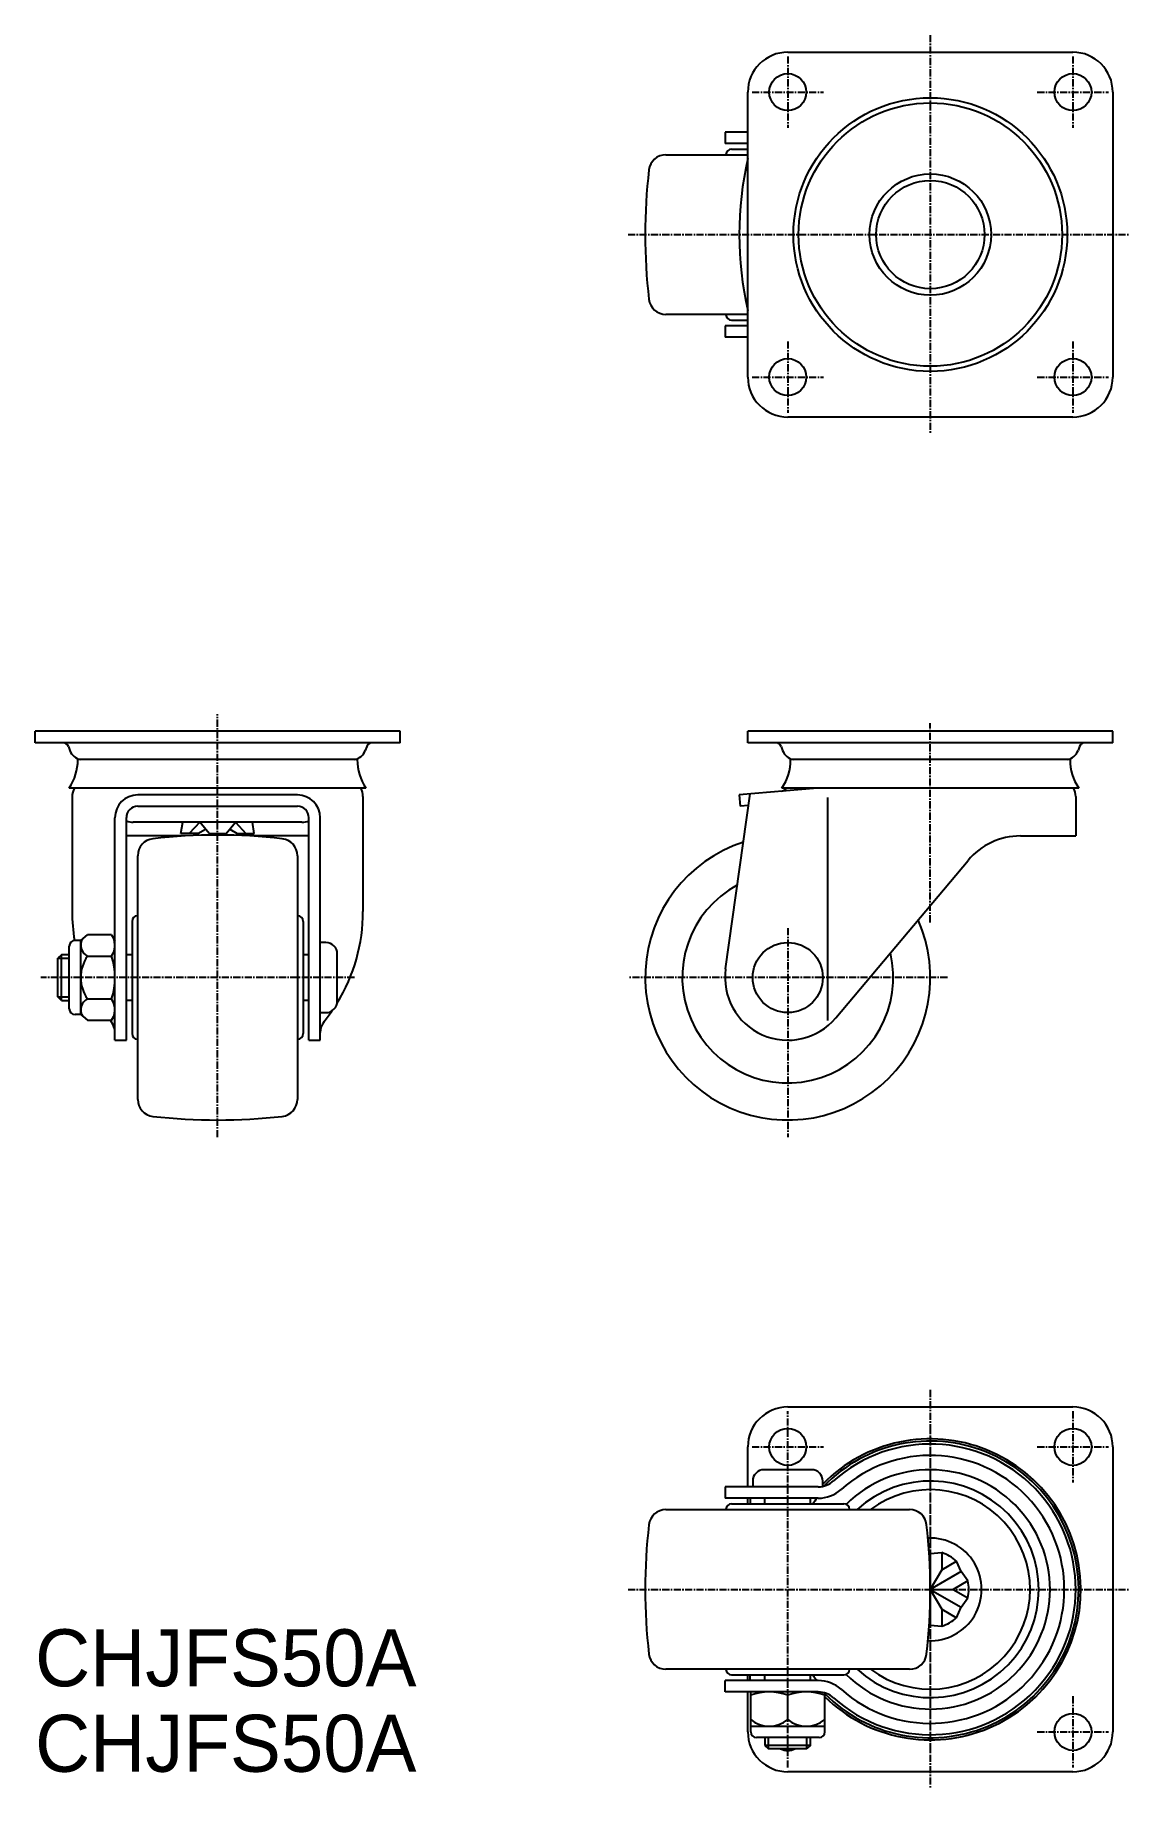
# Model space of a CAD drawing. Extents: x -3751 to -3559, y -285 to 22.
import ezdxf

# ---------------------------------------------------------------- set-up
doc = ezdxf.new("R2010")
doc.units = 0
doc.linetypes.add('CENTER', pattern=[2, 1.25, -0.25, 0.25, -0.25])
doc.layers.get('0').update_dxf_attribs({"linetype": 'CONTINUOUS'})
doc.layers.get('DEFPOINTS').update_dxf_attribs({"linetype": 'CONTINUOUS'})
doc.layers.add('CENTER', color=1, linetype='CENTER')

msp = doc.modelspace()

# ---------------------------------------------------------------- linework, layer by layer
at = {"color": 7, "linetype": 'CONTINUOUS'}
for p, q in [((-3619.01, 19.38), (-3569.01, 19.38)), ((-3626.01, -37.62), (-3626.01, 12.38)), ((-3562.01, 12.38), (-3562.01, -37.62)), ((-3626.01, 5.38), (-3630.01, 5.38)), ((-3630.01, 5.38), (-3630.01, 3.38)), ((-3626.01, 3.38), (-3630.01, 3.38)), ((-3640.38, 1.38), (-3626.01, 1.38)), ((-3629.85, 1.38), (-3629.85, 1.44)), ((-3628.85, 2.38), (-3626.01, 2.38)), ((-3626.01, -26.62), (-3640.38, -26.62)), ((-3629.85, -26.62), (-3629.85, -26.67)), ((-3628.85, -27.62), (-3626.01, -27.62)), ((-3626.01, -28.62), (-3630.01, -28.62)), ((-3630.01, -28.62), (-3630.01, -30.62)), ((-3626.01, -30.62), (-3630.01, -30.62)), ((-3569.01, -44.62), (-3619.01, -44.62)), ((-3687, -99.76), (-3751, -99.76)), ((-3751, -101.76), (-3751, -99.76)), ((-3751, -101.76), (-3751, -99.76)), ((-3687, -101.76), (-3687, -99.76)), ((-3687, -101.76), (-3687, -99.76)), ((-3562.01, -99.76), (-3626.01, -99.76)), ((-3626.01, -101.76), (-3626.01, -99.76)), ((-3626.01, -101.76), (-3626.01, -99.76)), ((-3562.01, -101.76), (-3562.01, -99.76)), ((-3562.01, -101.76), (-3562.01, -99.76)), ((-3687, -101.76), (-3751, -101.76)), ((-3745.16, -102.42), (-3744.91, -103.11)), ((-3692.84, -102.42), (-3693.1, -103.11)), ((-3562.01, -101.76), (-3626.01, -101.76)), ((-3620.17, -102.42), (-3619.92, -103.11)), ((-3567.85, -102.42), (-3568.1, -103.11)), ((-3694.5, -104.72), (-3743.51, -104.72)), ((-3569.51, -104.72), (-3618.51, -104.72)), ((-3692.98, -109.72), (-3745.02, -109.72)), ((-3629.9, -141.43), (-3625.59, -110.75)), ((-3613.79, -109.72), (-3627.51, -110.92)), ((-3567.99, -109.72), (-3620.03, -109.72)), ((-3744.5, -111.22), (-3744.5, -131.37)), ((-3705, -110.92), (-3733, -110.92)), ((-3733, -112.91), (-3705, -112.91)), ((-3693.5, -111.22), (-3693.5, -131.37)), ((-3627.51, -110.92), (-3627.34, -112.91)), ((-3625.88, -112.78), (-3627.34, -112.91)), ((-3612.07, -111.37), (-3612.07, -150.49)), ((-3568.51, -111.22), (-3568.51, -118.12)), ((-3737, -153.96), (-3737, -114.92)), ((-3735, -153.96), (-3735, -114.91)), ((-3704.2, -115.69), (-3733.8, -115.69)), ((-3725.45, -117.69), (-3725.11, -115.69)), ((-3722.13, -115.69), (-3723.96, -117.69)), ((-3722.47, -117.69), (-3721.13, -116.91)), ((-3720.49, -117.69), (-3722.13, -115.69)), ((-3717.51, -117.69), (-3715.88, -115.69)), ((-3716.88, -116.91), (-3715.54, -117.69)), ((-3715.88, -115.69), (-3714.05, -117.69)), ((-3712.56, -117.69), (-3712.89, -115.69)), ((-3703, -153.96), (-3703, -114.91)), ((-3701, -153.96), (-3701, -114.92)), ((-3724.66, -118.12), (-3735, -118.12)), ((-3722.47, -117.69), (-3725.45, -117.69)), ((-3720.49, -117.69), (-3717.51, -117.69)), ((-3715.54, -117.69), (-3712.56, -117.69)), ((-3703, -118.12), (-3713.35, -118.12)), ((-3578.21, -118.12), (-3568.51, -118.12)), ((-3733, -164.33), (-3733, -121.58)), ((-3705, -121.58), (-3705, -164.33)), ((-3610.58, -150.03), (-3587.4, -122.4)), ((-3733, -132.12), (-3733.05, -132.12)), ((-3705, -132.12), (-3704.95, -132.12)), ((-3734, -133.12), (-3734, -152.8)), ((-3704, -133.12), (-3704, -152.8)), ((-3745, -148.46), (-3745, -137.46)), ((-3743, -136.46), (-3744, -136.46)), ((-3743, -136.46), (-3741.8, -135.45)), ((-3743, -149.46), (-3743, -136.46)), ((-3737.58, -135.45), (-3741.8, -135.45)), ((-3737.58, -135.45), (-3737, -136.46)), ((-3700, -136.81), (-3701, -136.81)), ((-3746.38, -138.96), (-3747, -139.58)), ((-3747, -146.33), (-3747, -139.58)), ((-3746.38, -146.96), (-3746.38, -138.96)), ((-3745, -138.96), (-3746.38, -138.96)), ((-3741.8, -139.21), (-3737.58, -139.21)), ((-3734, -138.96), (-3735, -138.96)), ((-3703, -138.96), (-3704, -138.96)), ((-3698, -147.11), (-3698, -138.81)), ((-3746.38, -146.96), (-3747, -146.33)), ((-3746.38, -146.96), (-3745, -146.96)), ((-3741.8, -146.71), (-3737.58, -146.71)), ((-3734, -146.96), (-3735, -146.96)), ((-3703, -146.96), (-3704, -146.96)), ((-3743, -149.46), (-3744, -149.46)), ((-3743, -149.46), (-3741.8, -150.46)), ((-3741.8, -150.46), (-3737.58, -150.46)), ((-3737.58, -150.46), (-3737, -149.46)), ((-3701, -149.11), (-3700, -149.11)), ((-3733, -153.8), (-3733.05, -153.8)), ((-3705, -153.8), (-3704.95, -153.8)), ((-3737, -153.96), (-3735, -153.96)), ((-3703, -153.96), (-3701, -153.96)), ((-3619.01, -218.3), (-3569.01, -218.3)), ((-3626.01, -232.3), (-3626.01, -225.3)), ((-3562.01, -225.3), (-3562.01, -275.3)), ((-3614.86, -229.3), (-3623.16, -229.3)), ((-3613.66, -232.3), (-3630.01, -232.3)), ((-3630.01, -232.3), (-3630.01, -234.3)), ((-3625.16, -231.3), (-3625.16, -232.3)), ((-3612.86, -232.22), (-3612.86, -231.3)), ((-3640.38, -236.3), (-3597.64, -236.3)), ((-3613.66, -234.3), (-3630.01, -234.3)), ((-3629.85, -236.3), (-3629.85, -236.25)), ((-3628.85, -235.3), (-3609.17, -235.3)), ((-3626.01, -235.3), (-3626.01, -234.3)), ((-3625.59, -234.3), (-3625.59, -235.25)), ((-3623.01, -235.3), (-3623.01, -234.3)), ((-3615.01, -235.3), (-3615.01, -234.3)), ((-3608.17, -236.3), (-3608.17, -236.25)), ((-3594.01, -244.05), (-3594.21, -244.03)), ((-3592.01, -243.86), (-3594.01, -244.05)), ((-3594.01, -244.05), (-3594.01, -256.55)), ((-3592.01, -243.86), (-3592.01, -246.84)), ((-3592.01, -246.84), (-3589.43, -245.35)), ((-3588.6, -247.18), (-3589.43, -245.35)), ((-3592.01, -246.84), (-3594.01, -250.3)), ((-3588.6, -247.18), (-3594.01, -250.3)), ((-3587.43, -248.81), (-3590.01, -250.3)), ((-3587.43, -248.81), (-3588.6, -247.18)), ((-3594.01, -250.3), (-3592.01, -253.77)), ((-3594.01, -250.3), (-3588.6, -253.43)), ((-3594.01, -250.3), (-3590.01, -250.3)), ((-3590.01, -250.3), (-3587.43, -251.8)), ((-3588.6, -253.43), (-3587.43, -251.8)), ((-3592.01, -253.77), (-3589.43, -255.26)), ((-3592.01, -253.77), (-3592.01, -256.75)), ((-3589.43, -255.26), (-3588.6, -253.43)), ((-3594.21, -256.57), (-3594.01, -256.55)), ((-3594.01, -256.55), (-3592.01, -256.75)), ((-3597.64, -264.3), (-3640.38, -264.3)), ((-3629.85, -264.3), (-3629.85, -264.36)), ((-3608.17, -264.3), (-3608.17, -264.36)), ((-3613.66, -266.3), (-3630.01, -266.3)), ((-3630.01, -268.3), (-3630.01, -266.3)), ((-3628.85, -265.3), (-3609.17, -265.3)), ((-3626.01, -266.3), (-3626.01, -265.3)), ((-3625.59, -266.3), (-3625.59, -265.36)), ((-3623.01, -266.3), (-3623.01, -265.3)), ((-3615.01, -266.3), (-3615.01, -265.3)), ((-3613.66, -268.3), (-3630.01, -268.3)), ((-3626.01, -275.3), (-3626.01, -268.3)), ((-3625.51, -275.3), (-3625.51, -268.3)), ((-3619.01, -273.11), (-3619.01, -268.88)), ((-3612.51, -275.3), (-3612.51, -268.47)), ((-3625.51, -274.3), (-3612.51, -274.3)), ((-3613.51, -276.3), (-3624.51, -276.3)), ((-3623.01, -276.3), (-3623.01, -277.68)), ((-3615.01, -277.68), (-3615.01, -276.3)), ((-3615.01, -277.68), (-3623.01, -277.68)), ((-3623.01, -277.68), (-3622.39, -278.3)), ((-3615.64, -278.3), (-3622.39, -278.3)), ((-3615.01, -277.68), (-3615.64, -278.3)), ((-3569.01, -282.3), (-3619.01, -282.3))]:
    msp.add_line(p, q, dxfattribs=at)
at = {"color": 3, "linetype": 'CONTINUOUS'}
for p, q in [((-3747, -139.58), (-3745, -139.58)), ((-3747, -146.33), (-3745, -146.33)), ((-3622.39, -278.3), (-3622.39, -276.3)), ((-3615.64, -278.3), (-3615.64, -276.3))]:
    msp.add_line(p, q, dxfattribs=at)
at = {"color": 7, "linetype": 'CONTINUOUS'}
for centre, radius in [((-3619.01, 12.38), 3.25), ((-3569.01, 12.38), 3.25), ((-3594.01, -12.62), 24), ((-3594.01, -12.62), 23.1), ((-3594.01, -12.62), 10.65), ((-3594.01, -12.62), 9.5), ((-3619.01, -37.62), 3.25), ((-3569.01, -37.62), 3.25), ((-3619.01, -142.96), 6.15), ((-3619.01, -225.3), 3.25), ((-3569.01, -225.3), 3.25), ((-3569.01, -275.3), 3.25)]:
    msp.add_circle(centre, radius, dxfattribs=at)
for centre, radius, start, end in [((-3619.01, 12.38), 7, 90, 180), ((-3569.01, 12.38), 7, 0, 90), ((-3640.38, -1.62), 3, 90, 173.4885), ((-3628.85, 1.38), 1, 90, 177), ((-3567.51, -12.62), 60, 167.1614, 192.8386), ((-3544.01, -12.62), 100, 173.4885, 186.5115), ((-3640.38, -23.62), 3, 186.5115, 270), ((-3628.85, -26.62), 1, 183, 270), ((-3619.01, -37.62), 7, 180, 270), ((-3569.01, -37.62), 7, 270, 0), ((-3746.1, -102.76), 1, 20, 90), ((-3742.56, -102.26), 2.5, 200, 259.7369), ((-3695.44, -102.26), 2.5, 280.2631, 340), ((-3691.9, -102.76), 1, 90, 160), ((-3621.11, -102.76), 1, 20, 90), ((-3617.57, -102.26), 2.5, 200, 259.7369), ((-3570.45, -102.26), 2.5, 280.2631, 340), ((-3566.91, -102.76), 1, 90, 160), ((-3752.51, -104.72), 9, 326.251, 0), ((-3685.5, -104.72), 9, 180, 213.749), ((-3627.51, -104.72), 9, 326.251, 0), ((-3560.51, -104.72), 9, 180, 213.749), ((-3741.5, -111.22), 3, 150, 180), ((-3696.5, -111.22), 3, 0, 30), ((-3620.18, -109.27), 1, 275, 330.8974), ((-3616.68, -111.22), 3, 150, 150.8974), ((-3571.51, -111.22), 3, 0, 30), ((-3733, -114.92), 4, 90, 180), ((-3733, -114.91), 2, 90, 180), ((-3705, -114.92), 4, 0, 90), ((-3705, -114.91), 2, 0, 90), ((-3733.9, -112.69), 3, 248.5099, 271.8915), ((-3704.1, -112.69), 3, 268.1085, 291.4901), ((-3730, -121.58), 3, 96.5115, 180), ((-3719, -217.96), 100, 83.4885, 96.5115), ((-3708, -121.58), 3, 0, 83.4885), ((-3619.01, -142.96), 25, 108.1039, 23.8961), ((-3578.21, -130.12), 12, 90, 140), ((-3619.01, -142.96), 18.5, 118.4837, 13.5163), ((-3713.78, -131.37), 30.73, 180, 189.5281), ((-3733, -133.12), 1, 93, 180), ((-3705, -133.12), 1, 0, 87), ((-3724.23, -131.37), 30.73, 328.5092, 0), ((-3744, -137.46), 1, 90, 180), ((-3740.93, -137.33), 2.07, 145.1294, 245.1294), ((-3740.32, -137.33), 3.32, 325.6158, 25.6158), ((-3700, -138.81), 2, 0, 90), ((-3736.53, -142.96), 6.48, 144.5804, 215.4196), ((-3749.42, -142.96), 12.42, 342.412, 17.588), ((-3619.01, -142.96), 11, 172, 320), ((-3740.93, -148.59), 2.07, 114.8706, 214.8706), ((-3740.32, -148.59), 3.32, 334.3842, 34.3842), ((-3700, -147.11), 2, 270, 0), ((-3744, -148.46), 1, 180, 270), ((-3713.78, -131.37), 30.73, 218.4072, 218.9564), ((-3740, -152.58), 3, 0, 38.9564), ((-3698, -152.58), 3, 141.0436, 180), ((-3724.23, -131.37), 30.73, 321.0436, 325.4898), ((-3733, -152.8), 1, 180, 267), ((-3705, -152.8), 1, 273, 0), ((-3730, -164.33), 3, 180, 263.4885), ((-3708, -164.33), 3, 276.5115, 0), ((-3719, -67.96), 100, 263.4885, 276.5115), ((-3619.01, -225.3), 7, 90, 180), ((-3569.01, -225.3), 7, 0, 90), ((-3594.01, -250.3), 26.4, 225.5122, 135.5625), ((-3594.01, -250.3), 26.02, 224.6836, 135.8536), ((-3594.01, -250.3), 25.5, 228.2247, 131.7753), ((-3594.01, -250.3), 23.5, 228.2247, 131.7753), ((-3623.16, -231.3), 2, 90, 180), ((-3614.86, -231.3), 2, 0, 90), ((-3594.01, -250.3), 20.99, 225.2942, 134.7058), ((-3613.66, -228.3), 4, 270, 311.7753), ((-3613.66, -228.3), 6, 270, 311.7753), ((-3594.01, -250.3), 19, 227.4631, 132.5369), ((-3594.01, -250.3), 17.5, 233.1301, 126.8699), ((-3640.38, -239.3), 3, 90, 173.4885), ((-3628.85, -236.3), 1, 90, 177), ((-3567.51, -250.3), 60, 165.4722, 165.5225), ((-3594.01, -250.3), 25.5, 141.1377, 143.9681), ((-3609.17, -236.3), 1, 3, 90), ((-3597.64, -239.3), 3, 6.5115, 90), ((-3544.01, -250.3), 100, 173.4885, 186.5115), ((-3694.01, -250.3), 100, 353.4885, 6.5115), ((-3594.01, -250.3), 9, 267.4208, 92.5792), ((-3594.01, -250.3), 6.75, 47.2353, 72.7647), ((-3594.01, -250.3), 6.75, 347.2353, 12.7647), ((-3594.01, -250.3), 6.75, 287.2353, 312.7647), ((-3640.38, -261.3), 3, 186.5115, 270), ((-3628.85, -264.3), 1, 183, 270), ((-3609.17, -264.3), 1, 270, 357), ((-3597.64, -261.3), 3, 270, 353.4885), ((-3567.51, -250.3), 60, 194.4775, 194.5278), ((-3594.01, -250.3), 25.5, 216.0319, 218.8623), ((-3613.66, -272.3), 6, 48.2247, 90), ((-3622.26, -277.69), 9.39, 69.7438, 110.2562), ((-3615.76, -277.69), 9.39, 69.7438, 110.2562), ((-3613.66, -272.3), 4, 48.2247, 90), ((-3622.26, -269.3), 5.01, 229.5191, 310.4809), ((-3615.76, -269.3), 5.01, 229.5191, 310.4809), ((-3619.01, -275.3), 7, 180, 270), ((-3624.51, -275.3), 1, 180, 270), ((-3613.51, -275.3), 1, 270, 0), ((-3569.01, -275.3), 7, 270, 0), ((-3619.01, -275.3), 3.25, 247.3801, 292.6199)]:
    msp.add_arc(centre, radius, start, end, dxfattribs=at)
at = {"layer": 'CENTER', "color": 1, "linetype": 'CENTER'}
for p, q in [((-3594.01, 22.38), (-3594.01, -47.62)), ((-3619.01, 18.63), (-3619.01, 6.13)), ((-3569.01, 18.63), (-3569.01, 6.13)), ((-3625.26, 12.38), (-3612.76, 12.38)), ((-3575.26, 12.38), (-3562.76, 12.38)), ((-3647.01, -12.62), (-3559.01, -12.62)), ((-3619.01, -31.37), (-3619.01, -43.87)), ((-3569.01, -31.37), (-3569.01, -43.87)), ((-3625.26, -37.62), (-3612.76, -37.62)), ((-3575.26, -37.62), (-3562.76, -37.62)), ((-3719, -170.96), (-3719, -96.75)), ((-3594.01, -133.28), (-3594.01, -98.32)), ((-3619.01, -134.29), (-3619.01, -170.96)), ((-3695, -142.96), (-3750, -142.96)), ((-3591.01, -142.96), (-3647.01, -142.96)), ((-3594.01, -215.3), (-3594.01, -285.3)), ((-3619.01, -281.55), (-3619.01, -219.05)), ((-3569.01, -219.05), (-3569.01, -231.55)), ((-3594.01, -221.8), (-3594.01, -278.8)), ((-3594.01, -221.8), (-3594.01, -278.8)), ((-3625.26, -225.3), (-3612.76, -225.3)), ((-3575.26, -225.3), (-3562.76, -225.3)), ((-3647.01, -250.3), (-3559.01, -250.3)), ((-3569.01, -269.05), (-3569.01, -281.55)), ((-3575.26, -275.3), (-3562.76, -275.3))]:
    msp.add_line(p, q, dxfattribs=at)
at = {"layer": 'DEFPOINTS', "color": 0, "linetype": 'BYBLOCK'}
for p in [(-3630.01, 1.38), (-3629.36, -27.48), (-3726.15, -118.21), (-3719, -117.96), (-3705, -131.96), (-3733.86, -132.61), (-3735, -153.96), (-3705, -153.96), (-3703, -153.95), (-3719, -167.96), (-3630.01, -236.3), (-3608.01, -236.3), (-3629.36, -265.17), (-3608.66, -265.17)]:
    msp.add_point(p, dxfattribs=at)

# ---------------------------------------------------------------- texts
at = {"color": 7, "linetype": 'CONTINUOUS'}
for p in [(-3751, -267.3), (-3751, -282.3)]:
    msp.add_text('CHJFS50A', height=10, dxfattribs=at).set_placement(p)

doc.saveas('drawing.dxf')
